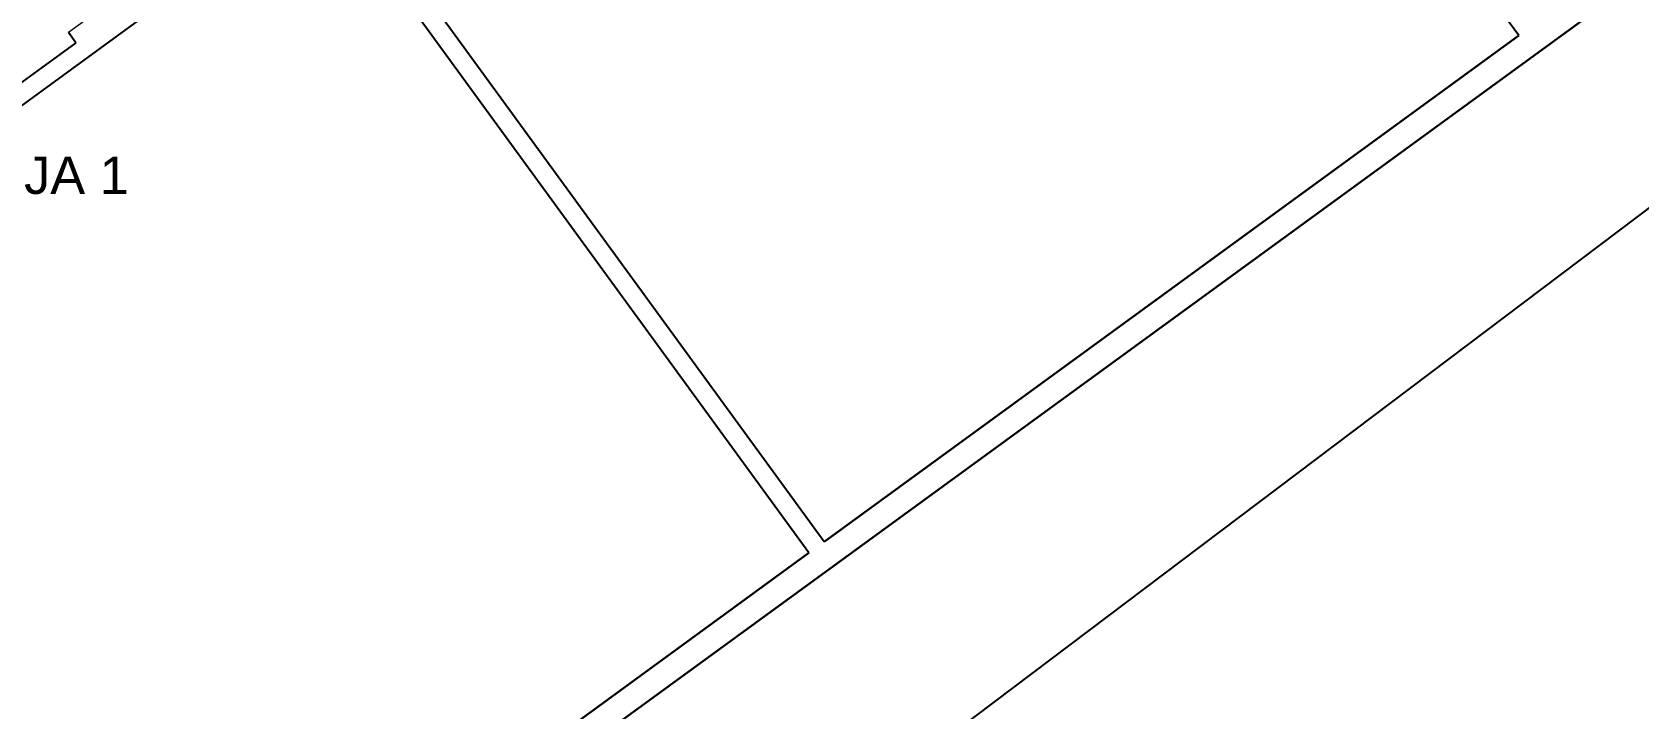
# Model space of a CAD drawing. Header units: metres. Extents: x 325024 to 7190115, y 7391967 to 10157759.
# Drawn here: x 326084.74 to 326097.62, y 7392816.06 to 7392821.48 of the extents above; entities that cross this region are included whole.
import ezdxf

# ---------------------------------------------------------------- set-up
doc = ezdxf.new("R2010")
doc.units = ezdxf.units.M
for name, color, linetype, lineweight in [('ESQUADRIA', 2, 'Continuous', 15), ('linagrossa', 7, 'Continuous', 25), ('PAREDE EXTERNA', 6, 'Continuous', 30), ('PAREDE INTERNA', 181, 'Continuous', 25)]:
    doc.layers.add(name, color=color, linetype=linetype, lineweight=lineweight)
doc.layers.add('TEXTO', color=2, linetype='Continuous')
doc.styles.get("Standard").update_dxf_attribs({"font": 'arial.ttf'})

msp = doc.modelspace()

# ---------------------------------------------------------------- linework, layer by layer
at = {"layer": 'ESQUADRIA'}
msp.add_line((326085.713, 7392821.981), (326085.026, 7392821.48), dxfattribs=at)
at = {"layer": 'linagrossa'}
msp.add_line((326105.131, 7392825.684), (326082.983, 7392808.976), dxfattribs=at)
at = {"layer": 'PAREDE EXTERNA'}
for p, q in [((326081.193, 7392809.943), (326102.743, 7392825.646)), ((326091.084, 7392817.398), (326096.653, 7392821.456)), ((326085.373, 7392813.236), (326090.963, 7392817.31))]:
    msp.add_line(p, q, dxfattribs=at)
at = {"layer": 'PAREDE INTERNA'}
for p, q in [((326096.653, 7392821.456), (326092.756, 7392826.803)), ((326091.084, 7392817.398), (326087.187, 7392822.746)), ((326087.066, 7392822.657), (326082.204, 7392819.114)), ((326090.963, 7392817.31), (326087.066, 7392822.657)), ((326085.085, 7392821.399), (326085.026, 7392821.48)), ((326085.085, 7392821.399), (326082.115, 7392819.235))]:
    msp.add_line(p, q, dxfattribs=at)

# ---------------------------------------------------------------- texts
at = {"layer": 'TEXTO', "insert": (326084.112, 7392820.487), "char_height": 0.3, "attachment_point": 1}
msp.add_mtext_dynamic_manual_height_columns('LOJA 1 ', width=11.6613, gutter_width=12.5, heights=[0.246], dxfattribs=at)

doc.saveas('drawing.dxf')
